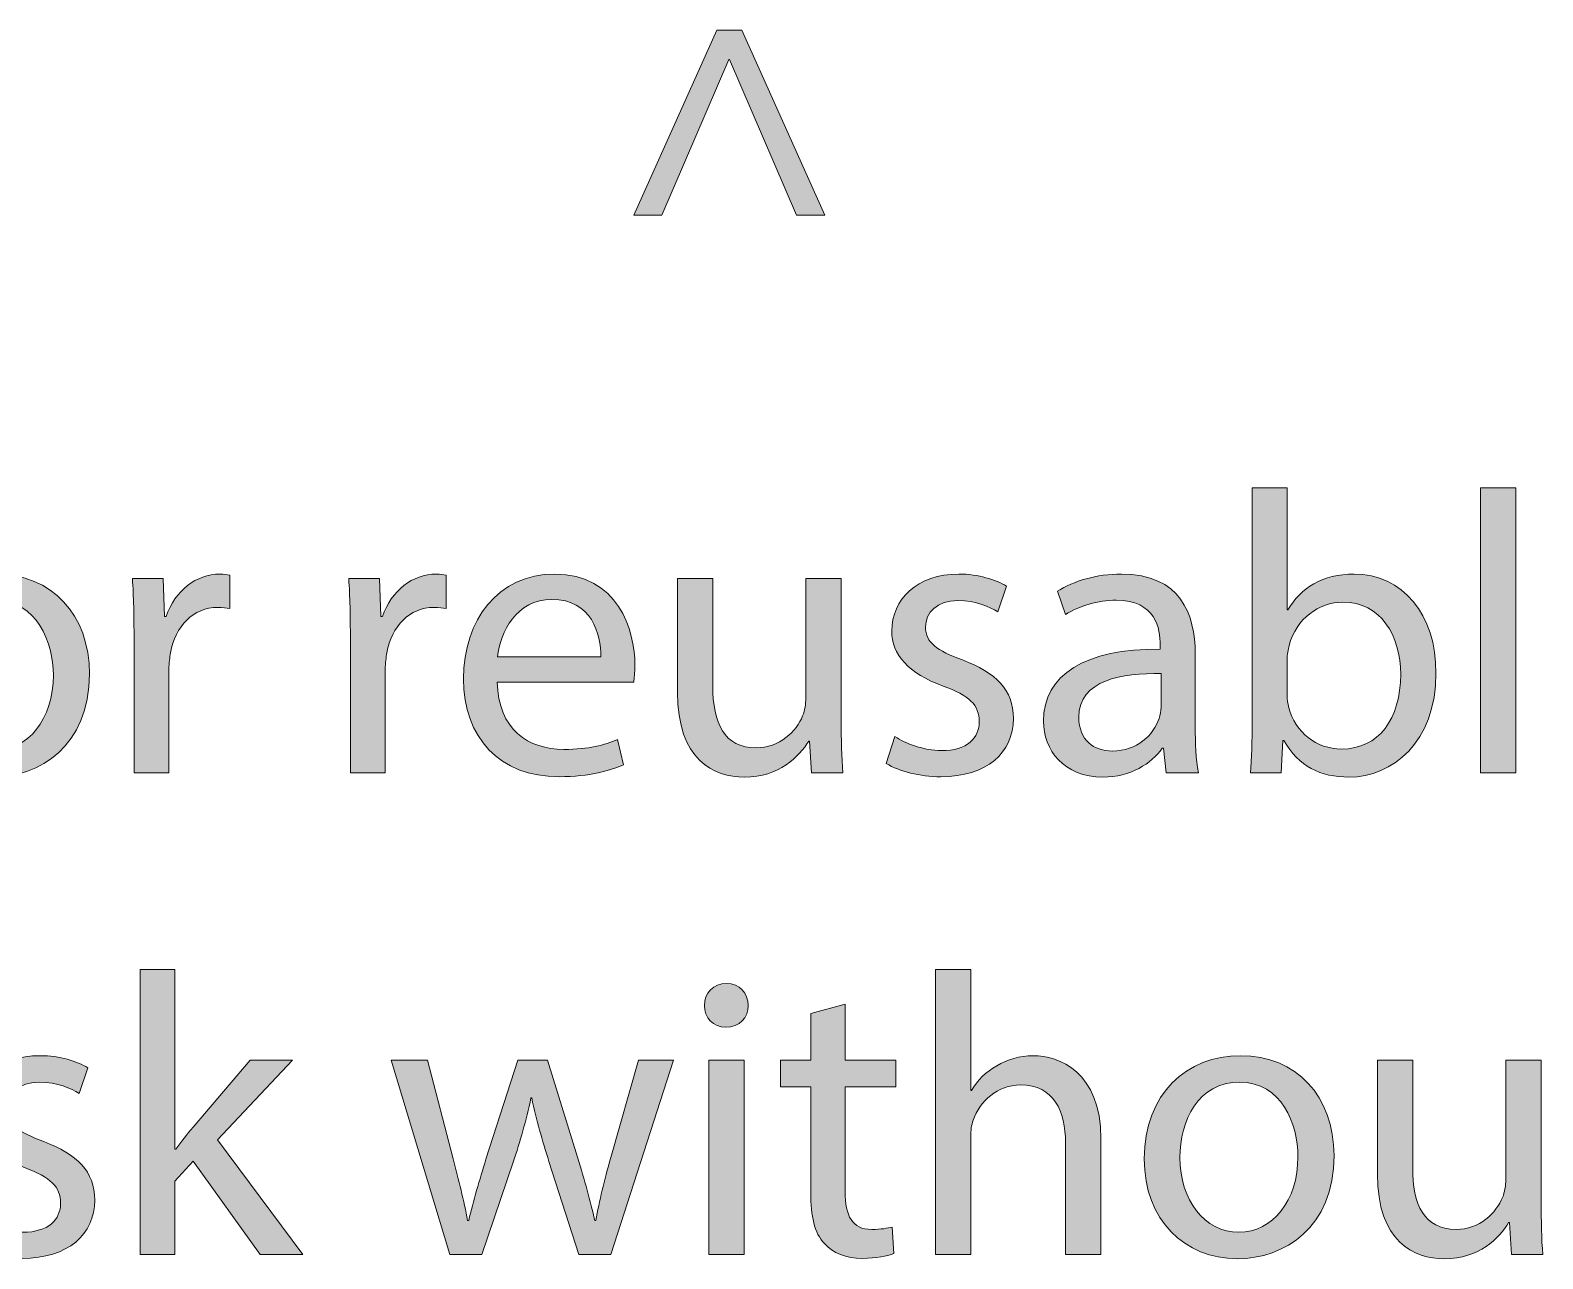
# Model space of a CAD drawing. Header units: inches. Extents: x 17 to 980, y -926 to -230.
# Drawn here: x 141.8 to 196.7, y -622 to -577.5 of the extents above; entities that cross this region are included whole.
import ezdxf

# ---------------------------------------------------------------- set-up
doc = ezdxf.new("R2010")
doc.units = ezdxf.units.IN
doc.header["$MEASUREMENT"] = 0
doc.layers.add('Layer 1', color=7, linetype='Continuous')

# ---------------------------------------------------------------- blocks, each defined once
blk = doc.blocks.new('block 3')
at = {"layer": 'Layer 1', "true_color": 0x231f20}
h = blk.add_hatch(color=179, dxfattribs=at)
h.dxf.hatch_style = 2
h.paths.add_polyline_path([(169.602, -584.193), (167.172, -578.547), (167.143, -578.547), (164.713, -584.193), (163.695, -584.193), (166.707, -577.485), (167.609, -577.485), (170.621, -584.193)])
h = blk.add_hatch(color=179, dxfattribs=at)
h.dxf.hatch_style = 2
edge = h.paths.add_edge_path()
edge.add_spline(control_points=[(186.061, -604.405), (186.09, -603.925), (186.119, -603.212), (186.119, -602.586), (186.119, -602.586), (186.119, -594.075), (186.119, -594.075), (186.119, -594.075), (187.385, -594.075), (187.385, -594.075), (187.385, -594.075), (187.385, -598.498), (187.385, -598.498), (187.385, -598.498), (187.414, -598.498), (187.414, -598.498), (187.865, -597.712), (188.68, -597.203), (189.815, -597.203), (191.561, -597.203), (192.798, -598.658), (192.783, -600.797), (192.783, -603.314), (191.197, -604.565), (189.626, -604.565), (188.607, -604.565), (187.792, -604.172), (187.269, -603.241), (187.269, -603.241), (187.225, -603.241), (187.225, -603.241), (187.225, -603.241), (187.167, -604.405), (187.167, -604.405), (187.167, -604.405), (186.061, -604.405), (186.061, -604.405)], knot_values=[0, 0, 0, 0, 1, 1, 1, 2, 2, 2, 3, 3, 3, 4, 4, 4, 5, 5, 5, 6, 6, 6, 7, 7, 7, 8, 8, 8, 9, 9, 9, 10, 10, 10, 11, 11, 11, 12, 12, 12, 12], degree=3, periodic=1)
edge = h.paths.add_edge_path()
edge.add_spline(control_points=[(187.385, -601.583), (187.385, -601.742), (187.414, -601.903), (187.443, -602.048), (187.691, -602.935), (188.433, -603.547), (189.364, -603.547), (190.703, -603.547), (191.503, -602.456), (191.503, -600.841), (191.503, -599.429), (190.775, -598.221), (189.408, -598.221), (188.535, -598.221), (187.72, -598.818), (187.458, -599.793), (187.429, -599.938), (187.385, -600.113), (187.385, -600.317), (187.385, -600.317), (187.385, -601.583), (187.385, -601.583)], knot_values=[0, 0, 0, 0, 1, 1, 1, 2, 2, 2, 3, 3, 3, 4, 4, 4, 5, 5, 5, 6, 6, 6, 7, 7, 7, 7], degree=3, periodic=1)
h = blk.add_hatch(color=179, dxfattribs=at)
h.dxf.hatch_style = 2
h.paths.add_polyline_path([(194.399, -594.075), (195.68, -594.075), (195.68, -604.405), (194.399, -604.405)])
h = blk.add_hatch(color=179, dxfattribs=at)
h.dxf.hatch_style = 2
edge = h.paths.add_edge_path()
edge.add_spline(control_points=[(143.962, -600.826), (143.962, -603.43), (142.157, -604.565), (140.455, -604.565), (138.549, -604.565), (137.079, -603.168), (137.079, -600.942), (137.079, -598.585), (138.622, -597.203), (140.571, -597.203), (142.594, -597.203), (143.962, -598.673), (143.962, -600.826)], knot_values=[0, 0, 0, 0, 1, 1, 1, 2, 2, 2, 3, 3, 3, 4, 4, 4, 4], degree=3, periodic=1)
edge = h.paths.add_edge_path()
edge.add_spline(control_points=[(138.374, -600.899), (138.374, -602.441), (139.262, -603.605), (140.513, -603.605), (141.735, -603.605), (142.652, -602.456), (142.652, -600.869), (142.652, -599.676), (142.055, -598.163), (140.542, -598.163), (139.029, -598.163), (138.374, -599.56), (138.374, -600.899)], knot_values=[0, 0, 0, 0, 1, 1, 1, 2, 2, 2, 3, 3, 3, 4, 4, 4, 4], degree=3, periodic=1)
h = blk.add_hatch(color=179, dxfattribs=at)
h.dxf.hatch_style = 2
edge = h.paths.add_edge_path()
edge.add_spline(control_points=[(145.578, -599.56), (145.578, -598.731), (145.563, -598.018), (145.519, -597.363), (145.519, -597.363), (146.64, -597.363), (146.64, -597.363), (146.64, -597.363), (146.684, -598.745), (146.684, -598.745), (146.684, -598.745), (146.742, -598.745), (146.742, -598.745), (147.062, -597.8), (147.833, -597.203), (148.691, -597.203), (148.837, -597.203), (148.939, -597.217), (149.055, -597.247), (149.055, -597.247), (149.055, -598.454), (149.055, -598.454), (148.924, -598.425), (148.793, -598.41), (148.619, -598.41), (147.717, -598.41), (147.076, -599.094), (146.902, -600.055), (146.873, -600.229), (146.844, -600.433), (146.844, -600.651), (146.844, -600.651), (146.844, -604.405), (146.844, -604.405), (146.844, -604.405), (145.578, -604.405), (145.578, -604.405), (145.578, -604.405), (145.578, -599.56), (145.578, -599.56)], knot_values=[0, 0, 0, 0, 1, 1, 1, 2, 2, 2, 3, 3, 3, 4, 4, 4, 5, 5, 5, 6, 6, 6, 7, 7, 7, 8, 8, 8, 9, 9, 9, 10, 10, 10, 11, 11, 11, 12, 12, 12, 13, 13, 13, 13], degree=3, periodic=1)
h = blk.add_hatch(color=179, dxfattribs=at)
h.dxf.hatch_style = 2
edge = h.paths.add_edge_path()
edge.add_spline(control_points=[(153.421, -599.56), (153.421, -598.731), (153.406, -598.018), (153.363, -597.363), (153.363, -597.363), (154.483, -597.363), (154.483, -597.363), (154.483, -597.363), (154.527, -598.745), (154.527, -598.745), (154.527, -598.745), (154.585, -598.745), (154.585, -598.745), (154.905, -597.8), (155.676, -597.203), (156.534, -597.203), (156.68, -597.203), (156.782, -597.217), (156.898, -597.247), (156.898, -597.247), (156.898, -598.454), (156.898, -598.454), (156.767, -598.425), (156.636, -598.41), (156.462, -598.41), (155.56, -598.41), (154.919, -599.094), (154.745, -600.055), (154.716, -600.229), (154.687, -600.433), (154.687, -600.651), (154.687, -600.651), (154.687, -604.405), (154.687, -604.405), (154.687, -604.405), (153.421, -604.405), (153.421, -604.405), (153.421, -604.405), (153.421, -599.56), (153.421, -599.56)], knot_values=[0, 0, 0, 0, 1, 1, 1, 2, 2, 2, 3, 3, 3, 4, 4, 4, 5, 5, 5, 6, 6, 6, 7, 7, 7, 8, 8, 8, 9, 9, 9, 10, 10, 10, 11, 11, 11, 12, 12, 12, 13, 13, 13, 13], degree=3, periodic=1)
h = blk.add_hatch(color=179, dxfattribs=at)
h.dxf.hatch_style = 2
edge = h.paths.add_edge_path()
edge.add_spline(control_points=[(158.747, -601.117), (158.776, -602.848), (159.882, -603.561), (161.162, -603.561), (162.079, -603.561), (162.632, -603.401), (163.112, -603.198), (163.112, -603.198), (163.33, -604.114), (163.33, -604.114), (162.879, -604.318), (162.108, -604.551), (160.988, -604.551), (158.82, -604.551), (157.525, -603.125), (157.525, -601), (157.525, -598.876), (158.776, -597.203), (160.827, -597.203), (163.126, -597.203), (163.737, -599.225), (163.737, -600.52), (163.737, -600.782), (163.709, -600.986), (163.694, -601.117), (163.694, -601.117), (158.747, -601.117), (158.747, -601.117)], knot_values=[0, 0, 0, 0, 1, 1, 1, 2, 2, 2, 3, 3, 3, 4, 4, 4, 5, 5, 5, 6, 6, 6, 7, 7, 7, 8, 8, 8, 9, 9, 9, 9], degree=3, periodic=1)
edge = h.paths.add_edge_path()
edge.add_spline(control_points=[(162.501, -600.2), (162.515, -599.385), (162.166, -598.12), (160.725, -598.12), (159.431, -598.12), (158.863, -599.313), (158.761, -600.2), (158.761, -600.2), (162.501, -600.2), (162.501, -600.2)], knot_values=[0, 0, 0, 0, 1, 1, 1, 2, 2, 2, 3, 3, 3, 3], degree=3, periodic=1)
h = blk.add_hatch(color=179, dxfattribs=at)
h.dxf.hatch_style = 2
edge = h.paths.add_edge_path()
edge.add_spline(control_points=[(171.217, -602.484), (171.217, -603.212), (171.232, -603.852), (171.275, -604.405), (171.275, -604.405), (170.141, -604.405), (170.141, -604.405), (170.141, -604.405), (170.068, -603.256), (170.068, -603.256), (170.068, -603.256), (170.039, -603.256), (170.039, -603.256), (169.704, -603.823), (168.962, -604.565), (167.711, -604.565), (166.605, -604.565), (165.281, -603.954), (165.281, -601.481), (165.281, -601.481), (165.281, -597.363), (165.281, -597.363), (165.281, -597.363), (166.561, -597.363), (166.561, -597.363), (166.561, -597.363), (166.561, -601.262), (166.561, -601.262), (166.561, -602.601), (166.969, -603.503), (168.132, -603.503), (168.991, -603.503), (169.588, -602.907), (169.82, -602.339), (169.893, -602.15), (169.937, -601.917), (169.937, -601.684), (169.937, -601.684), (169.937, -597.363), (169.937, -597.363), (169.937, -597.363), (171.217, -597.363), (171.217, -597.363), (171.217, -597.363), (171.217, -602.484), (171.217, -602.484)], knot_values=[0, 0, 0, 0, 1, 1, 1, 2, 2, 2, 3, 3, 3, 4, 4, 4, 5, 5, 5, 6, 6, 6, 7, 7, 7, 8, 8, 8, 9, 9, 9, 10, 10, 10, 11, 11, 11, 12, 12, 12, 13, 13, 13, 14, 14, 14, 15, 15, 15, 15], degree=3, periodic=1)
h = blk.add_hatch(color=179, dxfattribs=at)
h.dxf.hatch_style = 2
edge = h.paths.add_edge_path()
edge.add_spline(control_points=[(173.168, -603.096), (173.546, -603.343), (174.215, -603.605), (174.855, -603.605), (175.787, -603.605), (176.224, -603.139), (176.224, -602.557), (176.224, -601.946), (175.86, -601.612), (174.914, -601.262), (173.648, -600.811), (173.051, -600.113), (173.051, -599.269), (173.051, -598.134), (173.968, -597.203), (175.481, -597.203), (176.194, -597.203), (176.82, -597.406), (177.213, -597.639), (177.213, -597.639), (176.893, -598.571), (176.893, -598.571), (176.616, -598.396), (176.107, -598.163), (175.452, -598.163), (174.696, -598.163), (174.274, -598.599), (174.274, -599.123), (174.274, -599.705), (174.696, -599.968), (175.612, -600.317), (176.834, -600.782), (177.46, -601.393), (177.46, -602.441), (177.46, -603.678), (176.5, -604.551), (174.827, -604.551), (174.056, -604.551), (173.342, -604.361), (172.848, -604.071), (172.848, -604.071), (173.168, -603.096), (173.168, -603.096)], knot_values=[0, 0, 0, 0, 1, 1, 1, 2, 2, 2, 3, 3, 3, 4, 4, 4, 5, 5, 5, 6, 6, 6, 7, 7, 7, 8, 8, 8, 9, 9, 9, 10, 10, 10, 11, 11, 11, 12, 12, 12, 13, 13, 13, 14, 14, 14, 14], degree=3, periodic=1)
h = blk.add_hatch(color=179, dxfattribs=at)
h.dxf.hatch_style = 2
edge = h.paths.add_edge_path()
edge.add_spline(control_points=[(183.005, -604.405), (183.005, -604.405), (182.903, -603.518), (182.903, -603.518), (182.903, -603.518), (182.859, -603.518), (182.859, -603.518), (182.466, -604.071), (181.709, -604.565), (180.706, -604.565), (179.28, -604.565), (178.552, -603.561), (178.552, -602.543), (178.552, -600.841), (180.065, -599.909), (182.786, -599.924), (182.786, -599.924), (182.786, -599.778), (182.786, -599.778), (182.786, -599.196), (182.626, -598.149), (181.186, -598.149), (180.531, -598.149), (179.847, -598.352), (179.352, -598.673), (179.352, -598.673), (179.061, -597.828), (179.061, -597.828), (179.643, -597.45), (180.487, -597.203), (181.375, -597.203), (183.528, -597.203), (184.052, -598.673), (184.052, -600.084), (184.052, -600.084), (184.052, -602.717), (184.052, -602.717), (184.052, -603.329), (184.081, -603.925), (184.169, -604.405), (184.169, -604.405), (183.005, -604.405), (183.005, -604.405)], knot_values=[0, 0, 0, 0, 1, 1, 1, 2, 2, 2, 3, 3, 3, 4, 4, 4, 5, 5, 5, 6, 6, 6, 7, 7, 7, 8, 8, 8, 9, 9, 9, 10, 10, 10, 11, 11, 11, 12, 12, 12, 13, 13, 13, 14, 14, 14, 14], degree=3, periodic=1)
edge = h.paths.add_edge_path()
edge.add_spline(control_points=[(182.815, -600.811), (181.418, -600.782), (179.833, -601.03), (179.833, -602.397), (179.833, -603.227), (180.386, -603.619), (181.04, -603.619), (181.957, -603.619), (182.539, -603.037), (182.743, -602.441), (182.786, -602.31), (182.815, -602.164), (182.815, -602.034), (182.815, -602.034), (182.815, -600.811), (182.815, -600.811)], knot_values=[0, 0, 0, 0, 1, 1, 1, 2, 2, 2, 3, 3, 3, 4, 4, 4, 5, 5, 5, 5], degree=3, periodic=1)
h = blk.add_hatch(color=179, dxfattribs=at)
h.dxf.hatch_style = 2
edge = h.paths.add_edge_path()
edge.add_spline(control_points=[(147.062, -618.056), (147.062, -618.056), (147.091, -618.056), (147.091, -618.056), (147.266, -617.808), (147.513, -617.503), (147.717, -617.255), (147.717, -617.255), (149.783, -614.826), (149.783, -614.826), (149.783, -614.826), (151.325, -614.826), (151.325, -614.826), (151.325, -614.826), (148.604, -617.721), (148.604, -617.721), (148.604, -617.721), (151.703, -621.868), (151.703, -621.868), (151.703, -621.868), (150.147, -621.868), (150.147, -621.868), (150.147, -621.868), (147.717, -618.492), (147.717, -618.492), (147.717, -618.492), (147.062, -619.219), (147.062, -619.219), (147.062, -619.219), (147.062, -621.868), (147.062, -621.868), (147.062, -621.868), (145.796, -621.868), (145.796, -621.868), (145.796, -621.868), (145.796, -611.537), (145.796, -611.537), (145.796, -611.537), (147.062, -611.537), (147.062, -611.537), (147.062, -611.537), (147.062, -618.056), (147.062, -618.056)], knot_values=[0, 0, 0, 0, 1, 1, 1, 2, 2, 2, 3, 3, 3, 4, 4, 4, 5, 5, 5, 6, 6, 6, 7, 7, 7, 8, 8, 8, 9, 9, 9, 10, 10, 10, 11, 11, 11, 12, 12, 12, 13, 13, 13, 14, 14, 14, 14], degree=3, periodic=1)
h = blk.add_hatch(color=179, dxfattribs=at)
h.dxf.hatch_style = 2
edge = h.paths.add_edge_path()
edge.add_spline(control_points=[(174.638, -611.537), (174.638, -611.537), (175.918, -611.537), (175.918, -611.537), (175.918, -611.537), (175.918, -615.931), (175.918, -615.931), (175.918, -615.931), (175.947, -615.931), (175.947, -615.931), (176.151, -615.568), (176.471, -615.247), (176.864, -615.029), (177.242, -614.811), (177.693, -614.665), (178.173, -614.665), (179.119, -614.665), (180.633, -615.247), (180.633, -617.677), (180.633, -617.677), (180.633, -621.868), (180.633, -621.868), (180.633, -621.868), (179.352, -621.868), (179.352, -621.868), (179.352, -621.868), (179.352, -617.823), (179.352, -617.823), (179.352, -616.688), (178.93, -615.727), (177.722, -615.727), (176.893, -615.727), (176.238, -616.309), (176.005, -617.008), (175.933, -617.183), (175.918, -617.372), (175.918, -617.619), (175.918, -617.619), (175.918, -621.868), (175.918, -621.868), (175.918, -621.868), (174.638, -621.868), (174.638, -621.868), (174.638, -621.868), (174.638, -611.537), (174.638, -611.537)], knot_values=[0, 0, 0, 0, 1, 1, 1, 2, 2, 2, 3, 3, 3, 4, 4, 4, 5, 5, 5, 6, 6, 6, 7, 7, 7, 8, 8, 8, 9, 9, 9, 10, 10, 10, 11, 11, 11, 12, 12, 12, 13, 13, 13, 14, 14, 14, 15, 15, 15, 15], degree=3, periodic=1)
h = blk.add_hatch(color=179, dxfattribs=at)
h.dxf.hatch_style = 2
edge = h.paths.add_edge_path()
edge.add_spline(control_points=[(167.842, -612.847), (167.856, -613.283), (167.536, -613.632), (167.027, -613.632), (166.576, -613.632), (166.256, -613.283), (166.256, -612.847), (166.256, -612.395), (166.591, -612.046), (167.056, -612.046), (167.536, -612.046), (167.842, -612.395), (167.842, -612.847)], knot_values=[0, 0, 0, 0, 1, 1, 1, 2, 2, 2, 3, 3, 3, 4, 4, 4, 4], degree=3, periodic=1)
h.paths.add_polyline_path([(166.416, -621.868), (166.416, -614.826), (167.697, -614.826), (167.697, -621.868)])
h = blk.add_hatch(color=179, dxfattribs=at)
h.dxf.hatch_style = 2
edge = h.paths.add_edge_path()
edge.add_spline(control_points=[(171.364, -612.803), (171.364, -612.803), (171.364, -614.826), (171.364, -614.826), (171.364, -614.826), (173.197, -614.826), (173.197, -614.826), (173.197, -614.826), (173.197, -615.8), (173.197, -615.8), (173.197, -615.8), (171.364, -615.8), (171.364, -615.8), (171.364, -615.8), (171.364, -619.598), (171.364, -619.598), (171.364, -620.471), (171.611, -620.965), (172.324, -620.965), (172.659, -620.965), (172.906, -620.922), (173.066, -620.878), (173.066, -620.878), (173.124, -621.839), (173.124, -621.839), (172.877, -621.94), (172.484, -622.013), (171.989, -622.013), (171.392, -622.013), (170.913, -621.824), (170.607, -621.475), (170.243, -621.097), (170.112, -620.471), (170.112, -619.641), (170.112, -619.641), (170.112, -615.8), (170.112, -615.8), (170.112, -615.8), (169.021, -615.8), (169.021, -615.8), (169.021, -615.8), (169.021, -614.826), (169.021, -614.826), (169.021, -614.826), (170.112, -614.826), (170.112, -614.826), (170.112, -614.826), (170.112, -613.137), (170.112, -613.137), (170.112, -613.137), (171.364, -612.803), (171.364, -612.803)], knot_values=[0, 0, 0, 0, 1, 1, 1, 2, 2, 2, 3, 3, 3, 4, 4, 4, 5, 5, 5, 6, 6, 6, 7, 7, 7, 8, 8, 8, 9, 9, 9, 10, 10, 10, 11, 11, 11, 12, 12, 12, 13, 13, 13, 14, 14, 14, 15, 15, 15, 16, 16, 16, 17, 17, 17, 17], degree=3, periodic=1)
h = blk.add_hatch(color=179, dxfattribs=at)
h.dxf.hatch_style = 2
edge = h.paths.add_edge_path()
edge.add_spline(control_points=[(139.859, -620.558), (140.237, -620.806), (140.906, -621.067), (141.547, -621.067), (142.478, -621.067), (142.915, -620.602), (142.915, -620.02), (142.915, -619.409), (142.551, -619.074), (141.605, -618.725), (140.339, -618.274), (139.742, -617.575), (139.742, -616.731), (139.742, -615.597), (140.659, -614.665), (142.173, -614.665), (142.885, -614.665), (143.511, -614.869), (143.904, -615.102), (143.904, -615.102), (143.584, -616.033), (143.584, -616.033), (143.307, -615.858), (142.798, -615.625), (142.143, -615.625), (141.387, -615.625), (140.965, -616.062), (140.965, -616.586), (140.965, -617.168), (141.387, -617.43), (142.303, -617.779), (143.525, -618.245), (144.151, -618.856), (144.151, -619.903), (144.151, -621.14), (143.191, -622.013), (141.518, -622.013), (140.747, -622.013), (140.033, -621.824), (139.539, -621.533), (139.539, -621.533), (139.859, -620.558), (139.859, -620.558)], knot_values=[0, 0, 0, 0, 1, 1, 1, 2, 2, 2, 3, 3, 3, 4, 4, 4, 5, 5, 5, 6, 6, 6, 7, 7, 7, 8, 8, 8, 9, 9, 9, 10, 10, 10, 11, 11, 11, 12, 12, 12, 13, 13, 13, 14, 14, 14, 14], degree=3, periodic=1)
h = blk.add_hatch(color=179, dxfattribs=at)
h.dxf.hatch_style = 2
edge = h.paths.add_edge_path()
edge.add_spline(control_points=[(189.087, -618.288), (189.087, -620.893), (187.283, -622.028), (185.58, -622.028), (183.675, -622.028), (182.205, -620.631), (182.205, -618.405), (182.205, -616.047), (183.747, -614.665), (185.697, -614.665), (187.719, -614.665), (189.087, -616.135), (189.087, -618.288)], knot_values=[0, 0, 0, 0, 1, 1, 1, 2, 2, 2, 3, 3, 3, 4, 4, 4, 4], degree=3, periodic=1)
edge = h.paths.add_edge_path()
edge.add_spline(control_points=[(183.5, -618.361), (183.5, -619.903), (184.387, -621.067), (185.639, -621.067), (186.861, -621.067), (187.778, -619.918), (187.778, -618.332), (187.778, -617.139), (187.181, -615.625), (185.668, -615.625), (184.154, -615.625), (183.5, -617.022), (183.5, -618.361)], knot_values=[0, 0, 0, 0, 1, 1, 1, 2, 2, 2, 3, 3, 3, 4, 4, 4, 4], degree=3, periodic=1)
h = blk.add_hatch(color=179, dxfattribs=at)
h.dxf.hatch_style = 2
edge = h.paths.add_edge_path()
edge.add_spline(control_points=[(156.215, -614.826), (156.215, -614.826), (157.146, -618.405), (157.146, -618.405), (157.35, -619.19), (157.539, -619.918), (157.67, -620.645), (157.67, -620.645), (157.713, -620.645), (157.713, -620.645), (157.874, -619.933), (158.106, -619.176), (158.339, -618.419), (158.339, -618.419), (159.489, -614.826), (159.489, -614.826), (159.489, -614.826), (160.565, -614.826), (160.565, -614.826), (160.565, -614.826), (161.657, -618.346), (161.657, -618.346), (161.918, -619.19), (162.122, -619.933), (162.282, -620.645), (162.282, -620.645), (162.326, -620.645), (162.326, -620.645), (162.442, -619.933), (162.632, -619.19), (162.864, -618.361), (162.864, -618.361), (163.868, -614.826), (163.868, -614.826), (163.868, -614.826), (165.134, -614.826), (165.134, -614.826), (165.134, -614.826), (162.864, -621.868), (162.864, -621.868), (162.864, -621.868), (161.7, -621.868), (161.7, -621.868), (161.7, -621.868), (160.623, -618.507), (160.623, -618.507), (160.376, -617.721), (160.172, -617.022), (159.998, -616.193), (159.998, -616.193), (159.969, -616.193), (159.969, -616.193), (159.794, -617.037), (159.576, -617.765), (159.328, -618.521), (159.328, -618.521), (158.194, -621.868), (158.194, -621.868), (158.194, -621.868), (157.03, -621.868), (157.03, -621.868), (157.03, -621.868), (154.905, -614.826), (154.905, -614.826), (154.905, -614.826), (156.215, -614.826), (156.215, -614.826)], knot_values=[0, 0, 0, 0, 1, 1, 1, 2, 2, 2, 3, 3, 3, 4, 4, 4, 5, 5, 5, 6, 6, 6, 7, 7, 7, 8, 8, 8, 9, 9, 9, 10, 10, 10, 11, 11, 11, 12, 12, 12, 13, 13, 13, 14, 14, 14, 15, 15, 15, 16, 16, 16, 17, 17, 17, 18, 18, 18, 19, 19, 19, 20, 20, 20, 21, 21, 21, 22, 22, 22, 22], degree=3, periodic=1)
h = blk.add_hatch(color=179, dxfattribs=at)
h.dxf.hatch_style = 2
edge = h.paths.add_edge_path()
edge.add_spline(control_points=[(196.596, -619.947), (196.596, -620.675), (196.61, -621.315), (196.654, -621.868), (196.654, -621.868), (195.519, -621.868), (195.519, -621.868), (195.519, -621.868), (195.446, -620.718), (195.446, -620.718), (195.446, -620.718), (195.417, -620.718), (195.417, -620.718), (195.083, -621.286), (194.341, -622.028), (193.089, -622.028), (191.983, -622.028), (190.659, -621.417), (190.659, -618.943), (190.659, -618.943), (190.659, -614.826), (190.659, -614.826), (190.659, -614.826), (191.94, -614.826), (191.94, -614.826), (191.94, -614.826), (191.94, -618.725), (191.94, -618.725), (191.94, -620.063), (192.347, -620.965), (193.511, -620.965), (194.37, -620.965), (194.966, -620.369), (195.199, -619.802), (195.272, -619.612), (195.315, -619.38), (195.315, -619.147), (195.315, -619.147), (195.315, -614.826), (195.315, -614.826), (195.315, -614.826), (196.596, -614.826), (196.596, -614.826), (196.596, -614.826), (196.596, -619.947), (196.596, -619.947)], knot_values=[0, 0, 0, 0, 1, 1, 1, 2, 2, 2, 3, 3, 3, 4, 4, 4, 5, 5, 5, 6, 6, 6, 7, 7, 7, 8, 8, 8, 9, 9, 9, 10, 10, 10, 11, 11, 11, 12, 12, 12, 13, 13, 13, 14, 14, 14, 15, 15, 15, 15], degree=3, periodic=1)
at = {"layer": 'Layer 1', "lineweight": 0}
for points in [[(169.602, -584.193), (167.172, -578.547), (167.143, -578.547), (164.713, -584.193), (163.695, -584.193), (166.707, -577.485), (167.609, -577.485), (170.621, -584.193), (169.602, -584.193)], [(194.399, -594.075), (195.68, -594.075), (195.68, -604.405), (194.399, -604.405), (194.399, -594.075)], [(166.416, -621.868), (166.416, -614.826), (167.697, -614.826), (167.697, -621.868), (166.416, -621.868)]]:
    blk.add_lwpolyline(points, dxfattribs=at)
for points, knots in [([(186.061, -604.405), (186.09, -603.925), (186.119, -603.212), (186.119, -602.586), (186.119, -602.586), (186.119, -594.075), (186.119, -594.075), (186.119, -594.075), (187.385, -594.075), (187.385, -594.075), (187.385, -594.075), (187.385, -598.498), (187.385, -598.498), (187.385, -598.498), (187.414, -598.498), (187.414, -598.498), (187.865, -597.712), (188.68, -597.203), (189.815, -597.203), (191.561, -597.203), (192.798, -598.658), (192.783, -600.797), (192.783, -603.314), (191.197, -604.565), (189.626, -604.565), (188.607, -604.565), (187.792, -604.172), (187.269, -603.241), (187.269, -603.241), (187.225, -603.241), (187.225, -603.241), (187.225, -603.241), (187.167, -604.405), (187.167, -604.405), (187.167, -604.405), (186.061, -604.405), (186.061, -604.405)], [0, 0, 0, 0, 1, 1, 1, 2, 2, 2, 3, 3, 3, 4, 4, 4, 5, 5, 5, 6, 6, 6, 7, 7, 7, 8, 8, 8, 9, 9, 9, 10, 10, 10, 11, 11, 11, 12, 12, 12, 12]), ([(143.962, -600.826), (143.962, -603.43), (142.157, -604.565), (140.455, -604.565), (138.549, -604.565), (137.079, -603.168), (137.079, -600.942), (137.079, -598.585), (138.622, -597.203), (140.571, -597.203), (142.594, -597.203), (143.962, -598.673), (143.962, -600.826)], [0, 0, 0, 0, 1, 1, 1, 2, 2, 2, 3, 3, 3, 4, 4, 4, 4]), ([(145.578, -599.56), (145.578, -598.731), (145.563, -598.018), (145.519, -597.363), (145.519, -597.363), (146.64, -597.363), (146.64, -597.363), (146.64, -597.363), (146.684, -598.745), (146.684, -598.745), (146.684, -598.745), (146.742, -598.745), (146.742, -598.745), (147.062, -597.8), (147.833, -597.203), (148.691, -597.203), (148.837, -597.203), (148.939, -597.217), (149.055, -597.247), (149.055, -597.247), (149.055, -598.454), (149.055, -598.454), (148.924, -598.425), (148.793, -598.41), (148.619, -598.41), (147.717, -598.41), (147.076, -599.094), (146.902, -600.055), (146.873, -600.229), (146.844, -600.433), (146.844, -600.651), (146.844, -600.651), (146.844, -604.405), (146.844, -604.405), (146.844, -604.405), (145.578, -604.405), (145.578, -604.405), (145.578, -604.405), (145.578, -599.56), (145.578, -599.56)], [0, 0, 0, 0, 1, 1, 1, 2, 2, 2, 3, 3, 3, 4, 4, 4, 5, 5, 5, 6, 6, 6, 7, 7, 7, 8, 8, 8, 9, 9, 9, 10, 10, 10, 11, 11, 11, 12, 12, 12, 13, 13, 13, 13]), ([(153.421, -599.56), (153.421, -598.731), (153.406, -598.018), (153.363, -597.363), (153.363, -597.363), (154.483, -597.363), (154.483, -597.363), (154.483, -597.363), (154.527, -598.745), (154.527, -598.745), (154.527, -598.745), (154.585, -598.745), (154.585, -598.745), (154.905, -597.8), (155.676, -597.203), (156.534, -597.203), (156.68, -597.203), (156.782, -597.217), (156.898, -597.247), (156.898, -597.247), (156.898, -598.454), (156.898, -598.454), (156.767, -598.425), (156.636, -598.41), (156.462, -598.41), (155.56, -598.41), (154.919, -599.094), (154.745, -600.055), (154.716, -600.229), (154.687, -600.433), (154.687, -600.651), (154.687, -600.651), (154.687, -604.405), (154.687, -604.405), (154.687, -604.405), (153.421, -604.405), (153.421, -604.405), (153.421, -604.405), (153.421, -599.56), (153.421, -599.56)], [0, 0, 0, 0, 1, 1, 1, 2, 2, 2, 3, 3, 3, 4, 4, 4, 5, 5, 5, 6, 6, 6, 7, 7, 7, 8, 8, 8, 9, 9, 9, 10, 10, 10, 11, 11, 11, 12, 12, 12, 13, 13, 13, 13]), ([(158.747, -601.117), (158.776, -602.848), (159.882, -603.561), (161.162, -603.561), (162.079, -603.561), (162.632, -603.401), (163.112, -603.198), (163.112, -603.198), (163.33, -604.114), (163.33, -604.114), (162.879, -604.318), (162.108, -604.551), (160.988, -604.551), (158.82, -604.551), (157.525, -603.125), (157.525, -601), (157.525, -598.876), (158.776, -597.203), (160.827, -597.203), (163.126, -597.203), (163.737, -599.225), (163.737, -600.52), (163.737, -600.782), (163.709, -600.986), (163.694, -601.117), (163.694, -601.117), (158.747, -601.117), (158.747, -601.117)], [0, 0, 0, 0, 1, 1, 1, 2, 2, 2, 3, 3, 3, 4, 4, 4, 5, 5, 5, 6, 6, 6, 7, 7, 7, 8, 8, 8, 9, 9, 9, 9]), ([(171.217, -602.484), (171.217, -603.212), (171.232, -603.852), (171.275, -604.405), (171.275, -604.405), (170.141, -604.405), (170.141, -604.405), (170.141, -604.405), (170.068, -603.256), (170.068, -603.256), (170.068, -603.256), (170.039, -603.256), (170.039, -603.256), (169.704, -603.823), (168.962, -604.565), (167.711, -604.565), (166.605, -604.565), (165.281, -603.954), (165.281, -601.481), (165.281, -601.481), (165.281, -597.363), (165.281, -597.363), (165.281, -597.363), (166.561, -597.363), (166.561, -597.363), (166.561, -597.363), (166.561, -601.262), (166.561, -601.262), (166.561, -602.601), (166.969, -603.503), (168.132, -603.503), (168.991, -603.503), (169.588, -602.907), (169.82, -602.339), (169.893, -602.15), (169.937, -601.917), (169.937, -601.684), (169.937, -601.684), (169.937, -597.363), (169.937, -597.363), (169.937, -597.363), (171.217, -597.363), (171.217, -597.363), (171.217, -597.363), (171.217, -602.484), (171.217, -602.484)], [0, 0, 0, 0, 1, 1, 1, 2, 2, 2, 3, 3, 3, 4, 4, 4, 5, 5, 5, 6, 6, 6, 7, 7, 7, 8, 8, 8, 9, 9, 9, 10, 10, 10, 11, 11, 11, 12, 12, 12, 13, 13, 13, 14, 14, 14, 15, 15, 15, 15]), ([(173.168, -603.096), (173.546, -603.343), (174.215, -603.605), (174.855, -603.605), (175.787, -603.605), (176.224, -603.139), (176.224, -602.557), (176.224, -601.946), (175.86, -601.612), (174.914, -601.262), (173.648, -600.811), (173.051, -600.113), (173.051, -599.269), (173.051, -598.134), (173.968, -597.203), (175.481, -597.203), (176.194, -597.203), (176.82, -597.406), (177.213, -597.639), (177.213, -597.639), (176.893, -598.571), (176.893, -598.571), (176.616, -598.396), (176.107, -598.163), (175.452, -598.163), (174.696, -598.163), (174.274, -598.599), (174.274, -599.123), (174.274, -599.705), (174.696, -599.968), (175.612, -600.317), (176.834, -600.782), (177.46, -601.393), (177.46, -602.441), (177.46, -603.678), (176.5, -604.551), (174.827, -604.551), (174.056, -604.551), (173.342, -604.361), (172.848, -604.071), (172.848, -604.071), (173.168, -603.096), (173.168, -603.096)], [0, 0, 0, 0, 1, 1, 1, 2, 2, 2, 3, 3, 3, 4, 4, 4, 5, 5, 5, 6, 6, 6, 7, 7, 7, 8, 8, 8, 9, 9, 9, 10, 10, 10, 11, 11, 11, 12, 12, 12, 13, 13, 13, 14, 14, 14, 14]), ([(183.005, -604.405), (183.005, -604.405), (182.903, -603.518), (182.903, -603.518), (182.903, -603.518), (182.859, -603.518), (182.859, -603.518), (182.466, -604.071), (181.709, -604.565), (180.706, -604.565), (179.28, -604.565), (178.552, -603.561), (178.552, -602.543), (178.552, -600.841), (180.065, -599.909), (182.786, -599.924), (182.786, -599.924), (182.786, -599.778), (182.786, -599.778), (182.786, -599.196), (182.626, -598.149), (181.186, -598.149), (180.531, -598.149), (179.847, -598.352), (179.352, -598.673), (179.352, -598.673), (179.061, -597.828), (179.061, -597.828), (179.643, -597.45), (180.487, -597.203), (181.375, -597.203), (183.528, -597.203), (184.052, -598.673), (184.052, -600.084), (184.052, -600.084), (184.052, -602.717), (184.052, -602.717), (184.052, -603.329), (184.081, -603.925), (184.169, -604.405), (184.169, -604.405), (183.005, -604.405), (183.005, -604.405)], [0, 0, 0, 0, 1, 1, 1, 2, 2, 2, 3, 3, 3, 4, 4, 4, 5, 5, 5, 6, 6, 6, 7, 7, 7, 8, 8, 8, 9, 9, 9, 10, 10, 10, 11, 11, 11, 12, 12, 12, 13, 13, 13, 14, 14, 14, 14]), ([(138.374, -600.899), (138.374, -602.441), (139.262, -603.605), (140.513, -603.605), (141.735, -603.605), (142.652, -602.456), (142.652, -600.869), (142.652, -599.676), (142.055, -598.163), (140.542, -598.163), (139.029, -598.163), (138.374, -599.56), (138.374, -600.899)], [0, 0, 0, 0, 1, 1, 1, 2, 2, 2, 3, 3, 3, 4, 4, 4, 4]), ([(162.501, -600.2), (162.515, -599.385), (162.166, -598.12), (160.725, -598.12), (159.431, -598.12), (158.863, -599.313), (158.761, -600.2), (158.761, -600.2), (162.501, -600.2), (162.501, -600.2)], [0, 0, 0, 0, 1, 1, 1, 2, 2, 2, 3, 3, 3, 3]), ([(187.385, -601.583), (187.385, -601.742), (187.414, -601.903), (187.443, -602.048), (187.691, -602.935), (188.433, -603.547), (189.364, -603.547), (190.703, -603.547), (191.503, -602.456), (191.503, -600.841), (191.503, -599.429), (190.775, -598.221), (189.408, -598.221), (188.535, -598.221), (187.72, -598.818), (187.458, -599.793), (187.429, -599.938), (187.385, -600.113), (187.385, -600.317), (187.385, -600.317), (187.385, -601.583), (187.385, -601.583)], [0, 0, 0, 0, 1, 1, 1, 2, 2, 2, 3, 3, 3, 4, 4, 4, 5, 5, 5, 6, 6, 6, 7, 7, 7, 7]), ([(182.815, -600.811), (181.418, -600.782), (179.833, -601.03), (179.833, -602.397), (179.833, -603.227), (180.386, -603.619), (181.04, -603.619), (181.957, -603.619), (182.539, -603.037), (182.743, -602.441), (182.786, -602.31), (182.815, -602.164), (182.815, -602.034), (182.815, -602.034), (182.815, -600.811), (182.815, -600.811)], [0, 0, 0, 0, 1, 1, 1, 2, 2, 2, 3, 3, 3, 4, 4, 4, 5, 5, 5, 5]), ([(147.062, -618.056), (147.062, -618.056), (147.091, -618.056), (147.091, -618.056), (147.266, -617.808), (147.513, -617.503), (147.717, -617.255), (147.717, -617.255), (149.783, -614.826), (149.783, -614.826), (149.783, -614.826), (151.325, -614.826), (151.325, -614.826), (151.325, -614.826), (148.604, -617.721), (148.604, -617.721), (148.604, -617.721), (151.703, -621.868), (151.703, -621.868), (151.703, -621.868), (150.147, -621.868), (150.147, -621.868), (150.147, -621.868), (147.717, -618.492), (147.717, -618.492), (147.717, -618.492), (147.062, -619.219), (147.062, -619.219), (147.062, -619.219), (147.062, -621.868), (147.062, -621.868), (147.062, -621.868), (145.796, -621.868), (145.796, -621.868), (145.796, -621.868), (145.796, -611.537), (145.796, -611.537), (145.796, -611.537), (147.062, -611.537), (147.062, -611.537), (147.062, -611.537), (147.062, -618.056), (147.062, -618.056)], [0, 0, 0, 0, 1, 1, 1, 2, 2, 2, 3, 3, 3, 4, 4, 4, 5, 5, 5, 6, 6, 6, 7, 7, 7, 8, 8, 8, 9, 9, 9, 10, 10, 10, 11, 11, 11, 12, 12, 12, 13, 13, 13, 14, 14, 14, 14]), ([(174.638, -611.537), (174.638, -611.537), (175.918, -611.537), (175.918, -611.537), (175.918, -611.537), (175.918, -615.931), (175.918, -615.931), (175.918, -615.931), (175.947, -615.931), (175.947, -615.931), (176.151, -615.568), (176.471, -615.247), (176.864, -615.029), (177.242, -614.811), (177.693, -614.665), (178.173, -614.665), (179.119, -614.665), (180.633, -615.247), (180.633, -617.677), (180.633, -617.677), (180.633, -621.868), (180.633, -621.868), (180.633, -621.868), (179.352, -621.868), (179.352, -621.868), (179.352, -621.868), (179.352, -617.823), (179.352, -617.823), (179.352, -616.688), (178.93, -615.727), (177.722, -615.727), (176.893, -615.727), (176.238, -616.309), (176.005, -617.008), (175.933, -617.183), (175.918, -617.372), (175.918, -617.619), (175.918, -617.619), (175.918, -621.868), (175.918, -621.868), (175.918, -621.868), (174.638, -621.868), (174.638, -621.868), (174.638, -621.868), (174.638, -611.537), (174.638, -611.537)], [0, 0, 0, 0, 1, 1, 1, 2, 2, 2, 3, 3, 3, 4, 4, 4, 5, 5, 5, 6, 6, 6, 7, 7, 7, 8, 8, 8, 9, 9, 9, 10, 10, 10, 11, 11, 11, 12, 12, 12, 13, 13, 13, 14, 14, 14, 15, 15, 15, 15]), ([(167.842, -612.847), (167.856, -613.283), (167.536, -613.632), (167.027, -613.632), (166.576, -613.632), (166.256, -613.283), (166.256, -612.847), (166.256, -612.395), (166.591, -612.046), (167.056, -612.046), (167.536, -612.046), (167.842, -612.395), (167.842, -612.847)], [0, 0, 0, 0, 1, 1, 1, 2, 2, 2, 3, 3, 3, 4, 4, 4, 4]), ([(171.364, -612.803), (171.364, -612.803), (171.364, -614.826), (171.364, -614.826), (171.364, -614.826), (173.197, -614.826), (173.197, -614.826), (173.197, -614.826), (173.197, -615.8), (173.197, -615.8), (173.197, -615.8), (171.364, -615.8), (171.364, -615.8), (171.364, -615.8), (171.364, -619.598), (171.364, -619.598), (171.364, -620.471), (171.611, -620.965), (172.324, -620.965), (172.659, -620.965), (172.906, -620.922), (173.066, -620.878), (173.066, -620.878), (173.124, -621.839), (173.124, -621.839), (172.877, -621.94), (172.484, -622.013), (171.989, -622.013), (171.392, -622.013), (170.913, -621.824), (170.607, -621.475), (170.243, -621.097), (170.112, -620.471), (170.112, -619.641), (170.112, -619.641), (170.112, -615.8), (170.112, -615.8), (170.112, -615.8), (169.021, -615.8), (169.021, -615.8), (169.021, -615.8), (169.021, -614.826), (169.021, -614.826), (169.021, -614.826), (170.112, -614.826), (170.112, -614.826), (170.112, -614.826), (170.112, -613.137), (170.112, -613.137), (170.112, -613.137), (171.364, -612.803), (171.364, -612.803)], [0, 0, 0, 0, 1, 1, 1, 2, 2, 2, 3, 3, 3, 4, 4, 4, 5, 5, 5, 6, 6, 6, 7, 7, 7, 8, 8, 8, 9, 9, 9, 10, 10, 10, 11, 11, 11, 12, 12, 12, 13, 13, 13, 14, 14, 14, 15, 15, 15, 16, 16, 16, 17, 17, 17, 17]), ([(139.859, -620.558), (140.237, -620.806), (140.906, -621.067), (141.547, -621.067), (142.478, -621.067), (142.915, -620.602), (142.915, -620.02), (142.915, -619.409), (142.551, -619.074), (141.605, -618.725), (140.339, -618.274), (139.742, -617.575), (139.742, -616.731), (139.742, -615.597), (140.659, -614.665), (142.173, -614.665), (142.885, -614.665), (143.511, -614.869), (143.904, -615.102), (143.904, -615.102), (143.584, -616.033), (143.584, -616.033), (143.307, -615.858), (142.798, -615.625), (142.143, -615.625), (141.387, -615.625), (140.965, -616.062), (140.965, -616.586), (140.965, -617.168), (141.387, -617.43), (142.303, -617.779), (143.525, -618.245), (144.151, -618.856), (144.151, -619.903), (144.151, -621.14), (143.191, -622.013), (141.518, -622.013), (140.747, -622.013), (140.033, -621.824), (139.539, -621.533), (139.539, -621.533), (139.859, -620.558), (139.859, -620.558)], [0, 0, 0, 0, 1, 1, 1, 2, 2, 2, 3, 3, 3, 4, 4, 4, 5, 5, 5, 6, 6, 6, 7, 7, 7, 8, 8, 8, 9, 9, 9, 10, 10, 10, 11, 11, 11, 12, 12, 12, 13, 13, 13, 14, 14, 14, 14]), ([(189.087, -618.288), (189.087, -620.893), (187.283, -622.028), (185.58, -622.028), (183.675, -622.028), (182.205, -620.631), (182.205, -618.405), (182.205, -616.047), (183.747, -614.665), (185.697, -614.665), (187.719, -614.665), (189.087, -616.135), (189.087, -618.288)], [0, 0, 0, 0, 1, 1, 1, 2, 2, 2, 3, 3, 3, 4, 4, 4, 4]), ([(156.215, -614.826), (156.215, -614.826), (157.146, -618.405), (157.146, -618.405), (157.35, -619.19), (157.539, -619.918), (157.67, -620.645), (157.67, -620.645), (157.713, -620.645), (157.713, -620.645), (157.874, -619.933), (158.106, -619.176), (158.339, -618.419), (158.339, -618.419), (159.489, -614.826), (159.489, -614.826), (159.489, -614.826), (160.565, -614.826), (160.565, -614.826), (160.565, -614.826), (161.657, -618.346), (161.657, -618.346), (161.918, -619.19), (162.122, -619.933), (162.282, -620.645), (162.282, -620.645), (162.326, -620.645), (162.326, -620.645), (162.442, -619.933), (162.632, -619.19), (162.864, -618.361), (162.864, -618.361), (163.868, -614.826), (163.868, -614.826), (163.868, -614.826), (165.134, -614.826), (165.134, -614.826), (165.134, -614.826), (162.864, -621.868), (162.864, -621.868), (162.864, -621.868), (161.7, -621.868), (161.7, -621.868), (161.7, -621.868), (160.623, -618.507), (160.623, -618.507), (160.376, -617.721), (160.172, -617.022), (159.998, -616.193), (159.998, -616.193), (159.969, -616.193), (159.969, -616.193), (159.794, -617.037), (159.576, -617.765), (159.328, -618.521), (159.328, -618.521), (158.194, -621.868), (158.194, -621.868), (158.194, -621.868), (157.03, -621.868), (157.03, -621.868), (157.03, -621.868), (154.905, -614.826), (154.905, -614.826), (154.905, -614.826), (156.215, -614.826), (156.215, -614.826)], [0, 0, 0, 0, 1, 1, 1, 2, 2, 2, 3, 3, 3, 4, 4, 4, 5, 5, 5, 6, 6, 6, 7, 7, 7, 8, 8, 8, 9, 9, 9, 10, 10, 10, 11, 11, 11, 12, 12, 12, 13, 13, 13, 14, 14, 14, 15, 15, 15, 16, 16, 16, 17, 17, 17, 18, 18, 18, 19, 19, 19, 20, 20, 20, 21, 21, 21, 22, 22, 22, 22]), ([(196.596, -619.947), (196.596, -620.675), (196.61, -621.315), (196.654, -621.868), (196.654, -621.868), (195.519, -621.868), (195.519, -621.868), (195.519, -621.868), (195.446, -620.718), (195.446, -620.718), (195.446, -620.718), (195.417, -620.718), (195.417, -620.718), (195.083, -621.286), (194.341, -622.028), (193.089, -622.028), (191.983, -622.028), (190.659, -621.417), (190.659, -618.943), (190.659, -618.943), (190.659, -614.826), (190.659, -614.826), (190.659, -614.826), (191.94, -614.826), (191.94, -614.826), (191.94, -614.826), (191.94, -618.725), (191.94, -618.725), (191.94, -620.063), (192.347, -620.965), (193.511, -620.965), (194.37, -620.965), (194.966, -620.369), (195.199, -619.802), (195.272, -619.612), (195.315, -619.38), (195.315, -619.147), (195.315, -619.147), (195.315, -614.826), (195.315, -614.826), (195.315, -614.826), (196.596, -614.826), (196.596, -614.826), (196.596, -614.826), (196.596, -619.947), (196.596, -619.947)], [0, 0, 0, 0, 1, 1, 1, 2, 2, 2, 3, 3, 3, 4, 4, 4, 5, 5, 5, 6, 6, 6, 7, 7, 7, 8, 8, 8, 9, 9, 9, 10, 10, 10, 11, 11, 11, 12, 12, 12, 13, 13, 13, 14, 14, 14, 15, 15, 15, 15]), ([(183.5, -618.361), (183.5, -619.903), (184.387, -621.067), (185.639, -621.067), (186.861, -621.067), (187.778, -619.918), (187.778, -618.332), (187.778, -617.139), (187.181, -615.625), (185.668, -615.625), (184.154, -615.625), (183.5, -617.022), (183.5, -618.361)], [0, 0, 0, 0, 1, 1, 1, 2, 2, 2, 3, 3, 3, 4, 4, 4, 4])]:
    blk.add_open_spline(points, degree=3, knots=knots, dxfattribs=at)

msp = doc.modelspace()

# ---------------------------------------------------------------- block references
at = {"layer": 'Layer 1'}
msp.add_blockref('block 3', (0, 0), dxfattribs=at)

doc.saveas('drawing.dxf')
